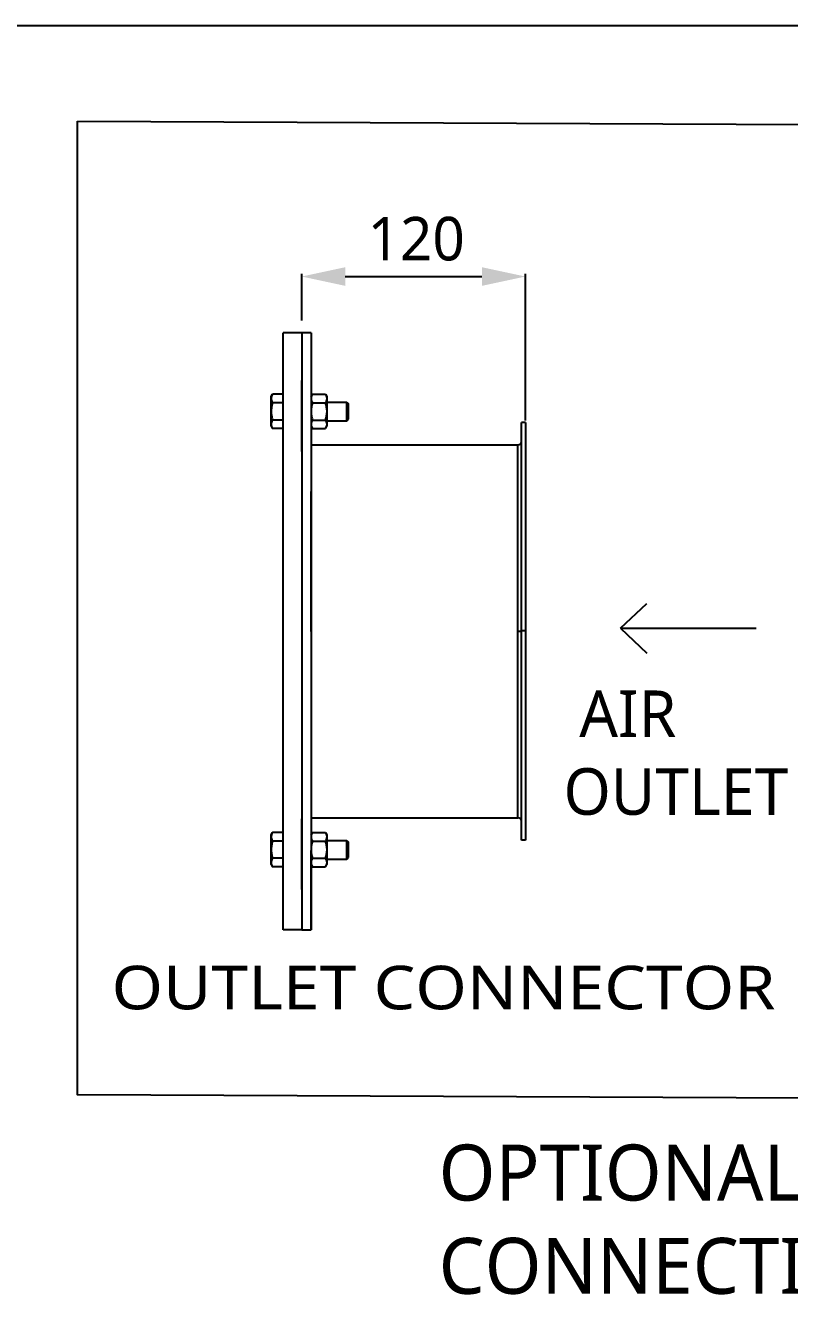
# Model space of a CAD drawing. Header units: millimetres. Extents: x 0 to 2800, y 0 to 1980.
# Drawn here: x 1325 to 1735, y 1299 to 1980 of the extents above; entities that cross this region are included whole.
import ezdxf
from ezdxf.enums import TextEntityAlignment as Align

# ---------------------------------------------------------------- set-up
doc = ezdxf.new("R2010")
doc.units = ezdxf.units.MM
doc.header["$LTSCALE"] = 154
doc.header["$PDMODE"] = 3
doc.header["$PDSIZE"] = 8
doc.layers.get('0').update_dxf_attribs({"linetype": 'CONTINUOUS'})
doc.layers.get('Defpoints').update_dxf_attribs({"linetype": 'CONTINUOUS'})
doc.layers.add('00_BUW_DATUM', color=7, linetype='CONTINUOUS')
doc.layers.add('02___PRT_ALL_AXES', color=7, linetype='CONTINUOUS')
doc.styles.get("Standard").update_dxf_attribs({"font": 'msyh.ttc'})
doc.dimstyles.new('DIMSTYLE_2', dxfattribs={"dimtxt": 23.333333, "dimasz": 23.333333, "dimexe": 1.5, "dimexo": 1, "dimgap": 0.875, "dimtad": 1, "dimdec": 0, "dimdsep": 46, "dimtxsty": 'Standard', "dimblk": '_FILLED', "dimblk1": '_FILLED', "dimblk2": '_FILLED', "dimcen": 0.09, "dimazin": 2, "dimtp": 0.01, "dimtm": 0.01, "dimtfac": 1, "dimtdec": 0, "dimtofl": 0, "dimtmove": 0, "dimatfit": 3, "dimldrblk": '_FILLED', "dimfxl": 1, "dimtolj": 1, "dimarcsym": 0})

# ---------------------------------------------------------------- blocks, each defined once
blk = doc.blocks.new('_FILLED')
at = {"color": 0, "linetype": 'ByBlock'}
blk.add_solid([(0, 0), (-1, 0.214), (-1, -0.214)], dxfattribs=at)
blk = doc.blocks.new('*D176')
at = {"color": 0, "linetype": 'Continuous', "lineweight": -2}
for p, q in [((1472.98, 1821.76), (1472.98, 1846.84)), ((1496.31, 1845.34), (1569.64, 1845.34)), ((1592.98, 1768.09), (1592.98, 1846.84))]:
    blk.add_line(p, q, dxfattribs=at)
at = {"layer": 'Defpoints', "color": 0}
for p in [(1592.98, 1845.34), (1472.98, 1820.76), (1592.98, 1767.09)]:
    blk.add_point(p, dxfattribs=at)
at = {"color": 0, "linetype": 'ByBlock', "lineweight": -2, "xscale": 23.3333333333, "yscale": 23.3333333333, "zscale": 23.3333333333, "rotation": 180}
blk.add_blockref('_FILLED', (1472.98, 1845.34), dxfattribs=at)
at = {"color": 0, "linetype": 'ByBlock', "lineweight": -2, "xscale": 23.3333333333, "yscale": 23.3333333333, "zscale": 23.3333333333}
blk.add_blockref('_FILLED', (1592.98, 1845.34), dxfattribs=at)
at = {"color": 0, "insert": (1534.41, 1877.32), "char_height": 23.333, "attachment_point": 2, "line_spacing_factor": 0.9}
blk.add_mtext('\\A1;120', dxfattribs=at)

msp = doc.modelspace()

# ---------------------------------------------------------------- linework, layer by layer
at = {"linetype": 'Continuous'}
for p, q in [((0, 1980), (2800, 1980)), ((1472.97771, 1815.09319), (1472.97771, 1495.09319)), ((1477.97771, 1815.09319), (1472.97771, 1815.09319)), ((1477.97771, 1815.09319), (1477.97771, 1495.09319)), ((1592.97771, 1767.09319), (1590.97771, 1767.09319)), ((1590.97771, 1655.28867), (1590.97771, 1767.09319)), ((1592.97771, 1767.09319), (1590.97771, 1767.09319)), ((1592.97771, 1767.09319), (1592.97771, 1655.28867)), ((1477.97771, 1755.09319), (1588.97771, 1755.09319)), ((1588.97771, 1555.09319), (1588.97771, 1755.09319)), ((1588.97771, 1655.26772), (1589.24463, 1655.26775)), ((1589.24463, 1655.26775), (1589.74084, 1655.26799)), ((1589.74084, 1655.26799), (1590.19579, 1655.26844)), ((1592.97771, 1655.28867), (1590.97771, 1655.28867)), ((1590.97771, 1543.09319), (1590.97771, 1655.09319)), ((1592.97771, 1655.27121), (1592.97771, 1543.09319)), ((1477.97771, 1555.09319), (1588.97771, 1555.09319)), ((1592.97771, 1543.09319), (1590.97771, 1543.09319)), ((1472.97771, 1495.09319), (1477.97771, 1495.09319))]:
    msp.add_line(p, q, dxfattribs=at)
for p, q in [((1472.97771, 1815.09319), (1462.97771, 1815.09319)), ((1462.97771, 1495.09319), (1462.97771, 1815.09319)), ((1477.97771, 1815.09319), (1477.97771, 1772.59319)), ((1477.97771, 1655.09319), (1477.97771, 1730.09319)), ((1643.98554, 1656.7389), (1658.19843, 1670.021)), ((1477.97771, 1655.09319), (1477.97771, 1580.09319)), ((1643.98554, 1656.7389), (1716.77181, 1656.7389)), ((1643.98554, 1656.7389), (1657.72191, 1656.7389)), ((1643.98554, 1656.7389), (1658.19843, 1643.45681)), ((1477.97771, 1495.09319), (1477.97771, 1537.59319)), ((1472.97771, 1495.09319), (1462.97771, 1495.09319))]:
    msp.add_line(p, q)
at = {"color": 7, "linetype": 'Continuous'}
for p, q in [((1497.87771, 1777.27795), (1497.87771, 1768.77795)), ((1497.87771, 1542.27795), (1497.87771, 1533.77795))]:
    msp.add_line(p, q, dxfattribs=at)
msp.add_lwpolyline([(1352.7225, 1928.69082), (2726.80241, 1922.41563), (2726.80241, 1400.39167), (1352.7225, 1406.66685)], close=True)
at = {"linetype": 'Continuous'}
for centre, start, end in [((1588.97771, 1757.09319), 270, 352.5), ((1588.97771, 1553.09319), 7.5, 90)]:
    msp.add_arc(centre, 2, start, end, dxfattribs=at)
msp.add_open_spline([(1590.19579, 1655.26844), (1590.30185, 1655.26859), (1590.56209, 1655.27145), (1590.82271, 1655.2626), (1590.97673, 1655.2711)], degree=3, knots=[0, 0, 0, 0, 0.407435793, 1, 1, 1, 1], dxfattribs=at)
at = {"layer": '00_BUW_DATUM', "color": 7, "linetype": 'Continuous'}
for p, q in [((1456.57771, 1781.02795), (1457.29224, 1782.26555)), ((1456.57771, 1765.02795), (1456.57771, 1781.02795)), ((1462.97771, 1782.26555), (1457.29224, 1782.26555)), ((1462.97771, 1777.64675), (1457.29224, 1777.64675)), ((1477.97771, 1781.02795), (1478.69224, 1782.26555)), ((1478.69224, 1782.26555), (1485.66318, 1782.26555)), ((1478.69224, 1777.64675), (1485.66318, 1777.64675)), ((1485.66318, 1782.26555), (1486.37771, 1781.02795)), ((1486.37771, 1781.02795), (1486.37771, 1765.02795)), ((1486.37771, 1778.02795), (1497.12771, 1778.02795)), ((1497.12771, 1768.02795), (1497.12771, 1778.02795)), ((1497.12771, 1778.02795), (1497.87771, 1777.27795)), ((1497.87771, 1768.77795), (1497.87771, 1777.27795)), ((1456.57771, 1765.02795), (1457.29224, 1763.79034)), ((1462.97771, 1768.40915), (1457.29224, 1768.40915)), ((1462.97771, 1763.79034), (1457.29224, 1763.79034)), ((1477.97771, 1765.02795), (1478.69224, 1763.79034)), ((1478.69224, 1768.40915), (1485.66318, 1768.40915)), ((1478.69224, 1763.79034), (1485.66318, 1763.79034)), ((1485.66318, 1763.79034), (1486.37771, 1765.02795)), ((1486.37771, 1768.02795), (1497.12771, 1768.02795)), ((1497.12771, 1768.02795), (1497.87771, 1768.77795)), ((1456.57771, 1546.02795), (1457.29224, 1547.26555)), ((1456.57771, 1530.02795), (1456.57771, 1546.02795)), ((1462.97771, 1547.26555), (1457.29224, 1547.26555)), ((1477.97771, 1546.02795), (1478.69224, 1547.26555)), ((1478.69224, 1547.26555), (1485.66318, 1547.26555)), ((1485.66318, 1547.26555), (1486.37771, 1546.02795)), ((1486.37771, 1546.02795), (1486.37771, 1530.02795)), ((1462.97771, 1542.64675), (1457.29224, 1542.64675)), ((1478.69224, 1542.64675), (1485.66318, 1542.64675)), ((1486.37771, 1543.02795), (1497.12771, 1543.02795)), ((1497.12771, 1533.02795), (1497.12771, 1543.02795)), ((1497.12771, 1543.02795), (1497.87771, 1542.27795)), ((1497.87771, 1533.77795), (1497.87771, 1542.27795)), ((1462.97771, 1533.40915), (1457.29224, 1533.40915)), ((1478.69224, 1533.40915), (1485.66318, 1533.40915)), ((1486.37771, 1533.02795), (1497.12771, 1533.02795)), ((1497.12771, 1533.02795), (1497.87771, 1533.77795)), ((1456.57771, 1530.02795), (1457.29224, 1528.79034)), ((1462.97771, 1528.79034), (1457.29224, 1528.79034)), ((1477.97771, 1530.02795), (1478.69224, 1528.79034)), ((1478.69224, 1528.79034), (1485.66318, 1528.79034)), ((1485.66318, 1528.79034), (1486.37771, 1530.02795))]:
    msp.add_line(p, q, dxfattribs=at)
for points, knots in [([(1457.29224, 1782.26555), (1457.18566, 1782.08095), (1456.98992, 1781.70956), (1456.75937, 1781.13369), (1456.61185, 1780.54832), (1456.57771, 1780.15202), (1456.57771, 1779.95615)], [0, 0, 0, 0, 0.261635219, 0.514488754, 0.759589847, 1, 1, 1, 1]), ([(1456.57771, 1779.95615), (1456.57771, 1779.76028), (1456.61186, 1779.364), (1456.75937, 1778.77863), (1456.98992, 1778.20276), (1457.18566, 1777.83136), (1457.29224, 1777.64675)], [0, 0, 0, 0, 0.24040527, 0.485503, 0.738357237, 1, 1, 1, 1]), ([(1457.29224, 1777.64675), (1457.07561, 1776.89631), (1456.80478, 1775.75223), (1456.61105, 1774.20049), (1456.57771, 1773.41866), (1456.57771, 1773.02795)], [0, 0, 0, 0, 0.499892543, 0.749946456, 1, 1, 1, 1]), ([(1478.69224, 1782.26555), (1478.58566, 1782.08094), (1478.38992, 1781.70954), (1478.15937, 1781.13367), (1478.01186, 1780.54831), (1477.97771, 1780.15202), (1477.97771, 1779.95615)], [0, 0, 0, 0, 0.261642744, 0.514496921, 0.759594687, 1, 1, 1, 1]), ([(1477.97771, 1779.95615), (1477.97771, 1779.76028), (1478.01186, 1779.364), (1478.15937, 1778.77863), (1478.38992, 1778.20276), (1478.58566, 1777.83136), (1478.69224, 1777.64675)], [0, 0, 0, 0, 0.240405325, 0.485503093, 0.738357257, 1, 1, 1, 1]), ([(1478.69224, 1777.64675), (1478.58387, 1777.27135), (1478.38533, 1776.51509), (1478.15641, 1775.36464), (1478.01104, 1774.20044), (1477.97771, 1773.41865), (1477.97771, 1773.02795)], [0, 0, 0, 0, 0.250011582, 0.500014908, 0.75000857, 1, 1, 1, 1]), ([(1485.66318, 1782.26555), (1485.76976, 1782.08094), (1485.9655, 1781.70954), (1486.19605, 1781.13367), (1486.34356, 1780.54831), (1486.37771, 1780.15202), (1486.37771, 1779.95615)], [0, 0, 0, 0, 0.261642744, 0.514496921, 0.759594687, 1, 1, 1, 1]), ([(1486.37771, 1779.95615), (1486.37771, 1779.76028), (1486.34356, 1779.364), (1486.19605, 1778.77863), (1485.9655, 1778.20276), (1485.76976, 1777.83136), (1485.66318, 1777.64675)], [0, 0, 0, 0, 0.240405325, 0.485503093, 0.738357257, 1, 1, 1, 1]), ([(1485.66318, 1777.64675), (1485.77155, 1777.27135), (1485.97009, 1776.51509), (1486.19901, 1775.36464), (1486.34438, 1774.20044), (1486.37771, 1773.41865), (1486.37771, 1773.02795)], [0, 0, 0, 0, 0.250011582, 0.500014908, 0.75000857, 1, 1, 1, 1]), ([(1456.57771, 1773.02795), (1456.57771, 1772.63725), (1456.61105, 1771.85543), (1456.80478, 1770.30368), (1457.0756, 1769.1596), (1457.29224, 1768.40915)], [0, 0, 0, 0, 0.250048288, 0.500098816, 1, 1, 1, 1]), ([(1477.97771, 1773.02795), (1477.97771, 1772.63725), (1478.01104, 1771.85546), (1478.15641, 1770.69126), (1478.38533, 1769.54081), (1478.58387, 1768.78455), (1478.69224, 1768.40915)], [0, 0, 0, 0, 0.249991443, 0.499985106, 0.74998842, 1, 1, 1, 1]), ([(1486.37771, 1773.02795), (1486.37771, 1772.63725), (1486.34438, 1771.85546), (1486.19901, 1770.69126), (1485.97009, 1769.54081), (1485.77155, 1768.78455), (1485.66318, 1768.40915)], [0, 0, 0, 0, 0.249991443, 0.499985106, 0.74998842, 1, 1, 1, 1]), ([(1457.29224, 1768.40915), (1457.18566, 1768.22454), (1456.98992, 1767.85315), (1456.75937, 1767.27728), (1456.61185, 1766.69191), (1456.57771, 1766.29562), (1456.57771, 1766.09974)], [0, 0, 0, 0, 0.261635219, 0.514488754, 0.759589847, 1, 1, 1, 1]), ([(1456.57771, 1766.09974), (1456.57771, 1765.90388), (1456.61186, 1765.50759), (1456.75937, 1764.92223), (1456.98992, 1764.34635), (1457.18566, 1763.97495), (1457.29224, 1763.79034)], [0, 0, 0, 0, 0.24040527, 0.485503, 0.738357237, 1, 1, 1, 1]), ([(1478.69224, 1768.40915), (1478.58566, 1768.22454), (1478.38992, 1767.85314), (1478.15937, 1767.27726), (1478.01186, 1766.6919), (1477.97771, 1766.29561), (1477.97771, 1766.09974)], [0, 0, 0, 0, 0.261642744, 0.514496921, 0.759594687, 1, 1, 1, 1]), ([(1477.97771, 1766.09974), (1477.97771, 1765.90388), (1478.01186, 1765.50759), (1478.15937, 1764.92223), (1478.38992, 1764.34635), (1478.58566, 1763.97495), (1478.69224, 1763.79034)], [0, 0, 0, 0, 0.240405325, 0.485503093, 0.738357257, 1, 1, 1, 1]), ([(1485.66318, 1768.40915), (1485.76976, 1768.22454), (1485.9655, 1767.85314), (1486.19605, 1767.27726), (1486.34356, 1766.6919), (1486.37771, 1766.29561), (1486.37771, 1766.09974)], [0, 0, 0, 0, 0.261642744, 0.514496921, 0.759594687, 1, 1, 1, 1]), ([(1486.37771, 1766.09974), (1486.37771, 1765.90388), (1486.34356, 1765.50759), (1486.19605, 1764.92223), (1485.9655, 1764.34635), (1485.76976, 1763.97495), (1485.66318, 1763.79034)], [0, 0, 0, 0, 0.240405325, 0.485503093, 0.738357257, 1, 1, 1, 1]), ([(1457.29224, 1547.26555), (1457.18566, 1547.08095), (1456.98992, 1546.70956), (1456.75937, 1546.13369), (1456.61185, 1545.54832), (1456.57771, 1545.15202), (1456.57771, 1544.95615)], [0, 0, 0, 0, 0.261635219, 0.514488754, 0.759589847, 1, 1, 1, 1]), ([(1456.57771, 1544.95615), (1456.57771, 1544.76028), (1456.61186, 1544.364), (1456.75937, 1543.77863), (1456.98992, 1543.20276), (1457.18566, 1542.83136), (1457.29224, 1542.64675)], [0, 0, 0, 0, 0.24040527, 0.485503, 0.738357237, 1, 1, 1, 1]), ([(1478.69224, 1547.26555), (1478.58566, 1547.08094), (1478.38992, 1546.70954), (1478.15937, 1546.13367), (1478.01186, 1545.54831), (1477.97771, 1545.15202), (1477.97771, 1544.95615)], [0, 0, 0, 0, 0.261642744, 0.514496921, 0.759594687, 1, 1, 1, 1]), ([(1477.97771, 1544.95615), (1477.97771, 1544.76028), (1478.01186, 1544.364), (1478.15937, 1543.77863), (1478.38992, 1543.20276), (1478.58566, 1542.83136), (1478.69224, 1542.64675)], [0, 0, 0, 0, 0.240405325, 0.485503093, 0.738357257, 1, 1, 1, 1]), ([(1485.66318, 1547.26555), (1485.76976, 1547.08094), (1485.9655, 1546.70954), (1486.19605, 1546.13367), (1486.34356, 1545.54831), (1486.37771, 1545.15202), (1486.37771, 1544.95615)], [0, 0, 0, 0, 0.261642744, 0.514496921, 0.759594687, 1, 1, 1, 1]), ([(1486.37771, 1544.95615), (1486.37771, 1544.76028), (1486.34356, 1544.364), (1486.19605, 1543.77863), (1485.9655, 1543.20276), (1485.76976, 1542.83136), (1485.66318, 1542.64675)], [0, 0, 0, 0, 0.240405325, 0.485503093, 0.738357257, 1, 1, 1, 1]), ([(1457.29224, 1542.64675), (1457.07561, 1541.89631), (1456.80478, 1540.75223), (1456.61105, 1539.20049), (1456.57771, 1538.41866), (1456.57771, 1538.02795)], [0, 0, 0, 0, 0.499892543, 0.749946456, 1, 1, 1, 1]), ([(1456.57771, 1538.02795), (1456.57771, 1537.63725), (1456.61105, 1536.85543), (1456.80478, 1535.30368), (1457.0756, 1534.1596), (1457.29224, 1533.40915)], [0, 0, 0, 0, 0.250048288, 0.500098816, 1, 1, 1, 1]), ([(1478.69224, 1542.64675), (1478.58387, 1542.27135), (1478.38533, 1541.51509), (1478.15641, 1540.36464), (1478.01104, 1539.20044), (1477.97771, 1538.41865), (1477.97771, 1538.02795)], [0, 0, 0, 0, 0.250011582, 0.500014908, 0.75000857, 1, 1, 1, 1]), ([(1477.97771, 1538.02795), (1477.97771, 1537.63725), (1478.01104, 1536.85546), (1478.15641, 1535.69126), (1478.38533, 1534.54081), (1478.58387, 1533.78455), (1478.69224, 1533.40915)], [0, 0, 0, 0, 0.249991443, 0.499985106, 0.74998842, 1, 1, 1, 1]), ([(1485.66318, 1542.64675), (1485.77155, 1542.27135), (1485.97009, 1541.51509), (1486.19901, 1540.36464), (1486.34438, 1539.20044), (1486.37771, 1538.41865), (1486.37771, 1538.02795)], [0, 0, 0, 0, 0.250011582, 0.500014908, 0.75000857, 1, 1, 1, 1]), ([(1486.37771, 1538.02795), (1486.37771, 1537.63725), (1486.34438, 1536.85546), (1486.19901, 1535.69126), (1485.97009, 1534.54081), (1485.77155, 1533.78455), (1485.66318, 1533.40915)], [0, 0, 0, 0, 0.249991443, 0.499985106, 0.74998842, 1, 1, 1, 1]), ([(1457.29224, 1533.40915), (1457.18566, 1533.22454), (1456.98992, 1532.85315), (1456.75937, 1532.27728), (1456.61185, 1531.69191), (1456.57771, 1531.29562), (1456.57771, 1531.09974)], [0, 0, 0, 0, 0.261635219, 0.514488754, 0.759589847, 1, 1, 1, 1]), ([(1478.69224, 1533.40915), (1478.58566, 1533.22454), (1478.38992, 1532.85314), (1478.15937, 1532.27726), (1478.01186, 1531.6919), (1477.97771, 1531.29561), (1477.97771, 1531.09974)], [0, 0, 0, 0, 0.261642744, 0.514496921, 0.759594687, 1, 1, 1, 1]), ([(1485.66318, 1533.40915), (1485.76976, 1533.22454), (1485.9655, 1532.85314), (1486.19605, 1532.27726), (1486.34356, 1531.6919), (1486.37771, 1531.29561), (1486.37771, 1531.09974)], [0, 0, 0, 0, 0.261642744, 0.514496921, 0.759594687, 1, 1, 1, 1]), ([(1456.57771, 1531.09974), (1456.57771, 1530.90388), (1456.61186, 1530.50759), (1456.75937, 1529.92223), (1456.98992, 1529.34635), (1457.18566, 1528.97495), (1457.29224, 1528.79034)], [0, 0, 0, 0, 0.24040527, 0.485503, 0.738357237, 1, 1, 1, 1]), ([(1477.97771, 1531.09974), (1477.97771, 1530.90388), (1478.01186, 1530.50759), (1478.15937, 1529.92223), (1478.38992, 1529.34635), (1478.58566, 1528.97495), (1478.69224, 1528.79034)], [0, 0, 0, 0, 0.240405325, 0.485503093, 0.738357257, 1, 1, 1, 1]), ([(1486.37771, 1531.09974), (1486.37771, 1530.90388), (1486.34356, 1530.50759), (1486.19605, 1529.92223), (1485.9655, 1529.34635), (1485.76976, 1528.97495), (1485.66318, 1528.79034)], [0, 0, 0, 0, 0.240405325, 0.485503093, 0.738357257, 1, 1, 1, 1])]:
    msp.add_open_spline(points, degree=3, knots=knots, dxfattribs=at)
at = {"layer": '02___PRT_ALL_AXES', "color": 7, "linetype": 'Continuous'}
for p, q in [((1462.97771, 1751.59319), (1462.97771, 1789.62581)), ((1472.97771, 1751.59319), (1472.97771, 1789.62581)), ((1462.97771, 1516.59319), (1462.97771, 1554.62581)), ((1472.97771, 1516.59319), (1472.97771, 1554.62581))]:
    msp.add_line(p, q, dxfattribs=at)

# ---------------------------------------------------------------- texts
at = {"linetype": 'Continuous', "width": 1.106244}
msp.add_text('OUTLET CONNECTOR', height=23.3333333, dxfattribs=at).set_placement((1370.93171, 1452.42399), (1727.10551, 1452.42399), align=Align.FIT)
at = {"attachment_point": 1}
for s, insert, char_height, width in [(' AIR\\POUTLET', (1613.41699, 1623.38608), 25, 259.8829815), ('OPTIONAL KIT FOR REPLACEMENT OF QUICK\\PCONNECTION TO FLANGE', (1546.4395, 1379.89386), 30, 1478.2014896)]:
    msp.add_mtext(s, dxfattribs=dict(at, insert=insert, char_height=char_height, width=width))

# ---------------------------------------------------------------- dimensions: what is measured, and where the dimension line sits
at = {"linetype": 'Continuous'}
dim = msp.add_linear_dim(base=(1592.97771, 1845.33725), p1=(1472.97771, 1820.75986), p2=(1592.97771, 1767.09319), text='120', dimstyle='DIMSTYLE_2', dxfattribs=at)
dim.commit()
dim.dimension.update_dxf_attribs({"geometry": '*D176', "text_midpoint": (1534.40926, 1845.33725), "dimtype": 160})

doc.saveas('drawing.dxf')
